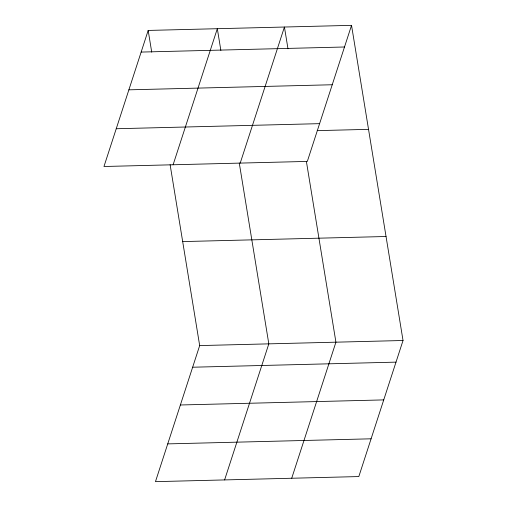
<?xml version="1.0" encoding="UTF-8"?>
<svg xmlns="http://www.w3.org/2000/svg" width="507" height="507" viewBox="0 0 507 507"><rect width="100%" height="100%" fill="white"/><g stroke="black" fill="none" stroke-linecap="round" stroke-linejoin="round"><path stroke-width="0.76" d="M148.177 30.433L103.967 166.499L307.324 161.416L351.535 25.35L148.177 30.433L151.726 52.164M173.109 164.775L217.319 28.703L220.868 50.434M240.217 163.096L284.427 27.029L287.976 48.761M170.118 164.712L199.676 345.584L155.465 481.65L358.823 476.567L403.033 340.501L351.535 25.35M224.607 479.92L268.818 343.854L239.26 162.988M291.715 478.247L335.926 342.174L306.367 161.308M141.142 52.075L344.507 46.993M128.873 89.834L332.237 84.751M116.236 128.74L319.594 123.657M317.211 130.635L368.532 129.348M182.678 241.585L386.042 236.503M199.676 345.584L403.033 340.501M192.647 367.22L396.005 362.137M180.378 404.985L383.736 399.903M167.735 443.891L371.092 438.809"/></g></svg>
